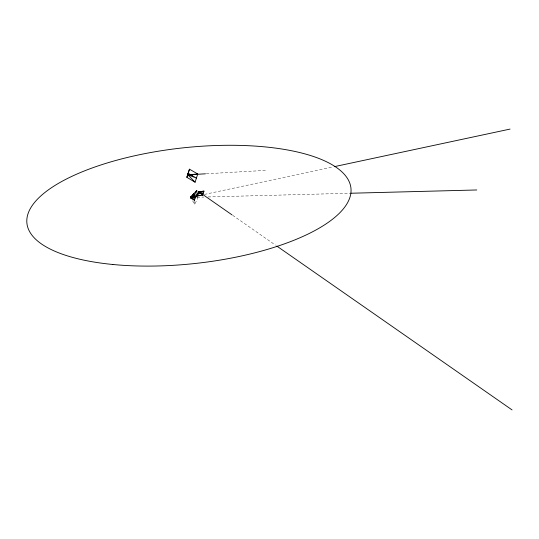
<?xml version="1.0" encoding="UTF-8"?>
<svg xmlns="http://www.w3.org/2000/svg" width="539" height="539" viewBox="0 0 539 539"><rect width="100%" height="100%" fill="white"/><g stroke="black" fill="none" stroke-linecap="round" stroke-linejoin="round"><path stroke-width="0.4" stroke-dasharray="2.69 2.02" d="M192.591 200.798L194.727 204.193L197.638 198.473L197.463 196.863M204.422 194.417L332.59 167.023M206.302 173.767L267.229 170.304M197.173 197.234L203.89 197.058M208.088 196.951L349.986 193.258M232.673 215.317L275.442 245.11M194.458 201.754L194.727 204.193"/><path stroke-width="0.81" d="M189.479 169.185L186.844 177.324L195.084 182.202L197.759 173.982L189.479 169.185L186.844 177.324M197.213 195.953L198.702 191.81L203.978 191.143L202.489 195.266L197.213 195.953L198.871 191.776L203.237 193.211L197.954 193.885L198.871 191.776L231.979 214.839M194.37 200.946L193.838 196.075L196.769 190.449L197.287 195.259M191.311 198.763L190.456 197.409L192.477 196.277L193.71 193.925L194.04 196.903M191.466 198.75L190.456 197.409L196.769 190.449M191.958 197.8L190.456 197.409L193.959 196.162L192.726 198.527L190.456 197.409L197.207 194.464L194.283 200.144L190.456 197.409L193.71 193.925M192.052 197.645L190.456 197.409L193.838 196.075M195.751 197.287L190.456 197.409L200.319 195.3M334.234 166.672L510.049 129.09M198.702 191.81L203.978 191.143M197.759 173.982L187.936 174.811L188.165 173.255L196.418 178.092L187.936 174.811L195.084 182.202M205.467 173.814L187.936 174.811L192.268 175.66M190.456 197.409L193.818 197.321M350.828 193.238L476.772 189.971M276.817 246.067L512.05 409.909M202.489 195.266L198.871 191.776L200.602 193.548M192.477 196.277L192.807 199.275M112.86 264.487A162.946 58.124 -6.2 0 0 350.963 188.441A162.946 58.124 -6.2 0 0 102.983 164.287A162.946 58.124 -6.2 0 0 112.86 264.487"/></g></svg>
